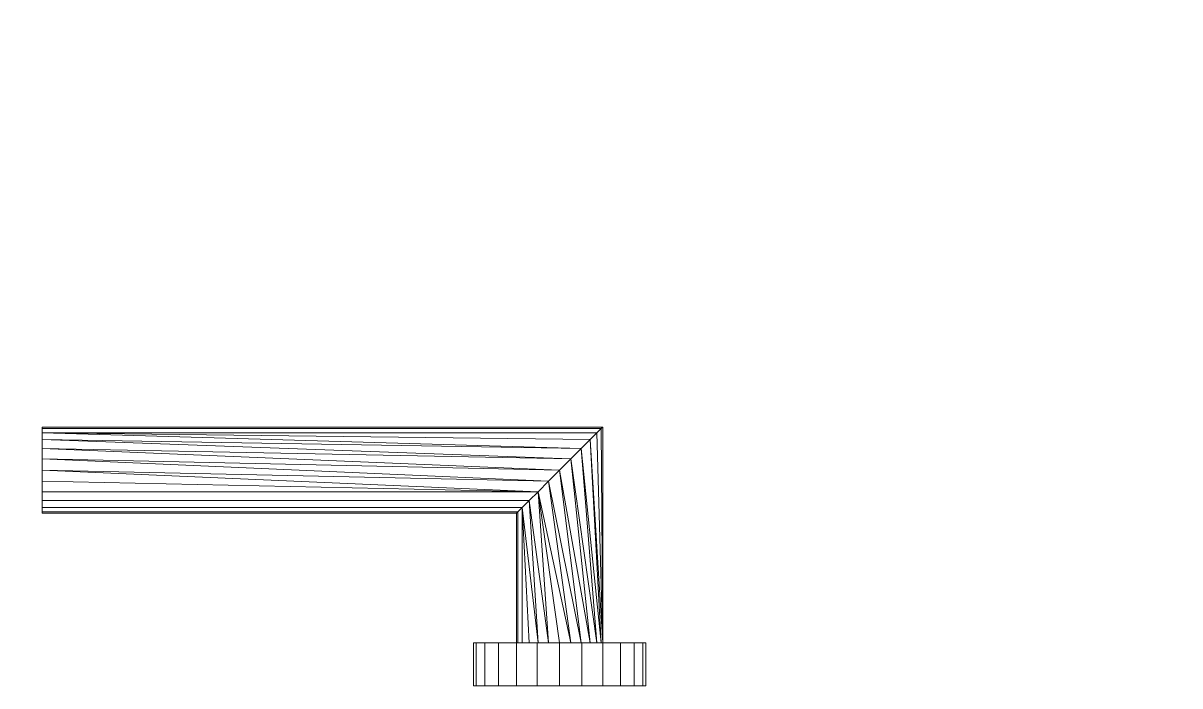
# Model space of a CAD drawing. Header units: millimetres. Extents: x -40035 to 35850, y -22604 to 20487.
# Drawn here: x 22371.4 to 22639.6, y -62.7 to 90.9 of the extents above; entities that cross this region are included whole.
import ezdxf

# ---------------------------------------------------------------- set-up
doc = ezdxf.new("R2010")
doc.units = ezdxf.units.MM
for name, color, linetype, lineweight in [('A-DOOR', 31, 'Continuous', 9), ('A-FLOR', 192, 'Continuous', 9), ('A-ROOF', 132, 'Continuous', 9), ('S-FNDN', 32, 'Continuous', 9)]:
    doc.layers.add(name, color=color, linetype=linetype, lineweight=lineweight)

# ---------------------------------------------------------------- blocks, each defined once
blk = doc.blocks.new('Drehflügel 1-flg - Variabel - Drehflügel 1-flg - Variabel-844974-_3D_')
at = {"layer": 'A-DOOR'}
mesh = blk.add_polyface(dxfattribs=at)
corners = [(-420, -96.93, 1000), (-419.32, -96.93, 1005.18), (-417.32, -96.93, 1010), (-414.14, -96.93, 1014.14), (-410, -96.93, 1017.32), (-405.18, -96.93, 1019.32), (-400, -96.93, 1020), (-394.82, -96.93, 1019.32), (-390, -96.93, 1017.32), (-385.86, -96.93, 1014.14), (-382.68, -96.93, 1010), (-380.68, -96.93, 1005.18), (-380, -96.93, 1000), (-380.68, -96.93, 994.82), (-382.68, -96.93, 990), (-385.86, -96.93, 985.86), (-390, -96.93, 982.68), (-394.82, -96.93, 980.68), (-400, -96.93, 980), (-405.18, -96.93, 980.68), (-410, -96.93, 982.68), (-414.14, -96.93, 985.86), (-417.32, -96.93, 990), (-419.32, -96.93, 994.82)]
mesh.append_faces([[corners[k] for k in face] for face in [(7, 5, 6)]], dxfattribs={"vtx0": -1})
mesh.append_faces([[corners[k] for k in face] for face in [(9, 5, 7, 8)]], dxfattribs={"vtx0": -1, "vtx1": -1})
mesh.append_faces([[corners[k] for k in face] for face in [(4, 9, 21, 0)]], dxfattribs={"vtx0": -1, "vtx1": -1, "vtx2": -1, "vtx3": -1})
mesh.append_faces([[corners[k] for k in face] for face in [(3, 4, 2)]], dxfattribs={"vtx1": -1})
mesh.append_faces([[corners[k] for k in face] for face in [(12, 13, 16, 11), (1, 2, 4, 0), (4, 5, 9)]], dxfattribs={"vtx1": -1, "vtx2": -1})
mesh.append_faces([[corners[k] for k in face] for face in [(16, 17, 21, 9)]], dxfattribs={"vtx1": -1, "vtx2": -1, "vtx3": -1})
mesh.append_faces([[corners[k] for k in face] for face in [(14, 15, 16, 13), (17, 18, 19)]], dxfattribs={"vtx2": -1})
mesh.append_faces([[corners[k] for k in face] for face in [(19, 20, 21, 17), (9, 10, 11, 16)]], dxfattribs={"vtx2": -1, "vtx3": -1})
mesh.append_faces([[corners[k] for k in face] for face in [(21, 22, 23, 0)]], dxfattribs={"vtx3": -1})
mesh = blk.add_polyface(dxfattribs=at)
corners = [(-380, -96.93, 1000), (-380, -106.93, 1000), (-380.68, -106.93, 994.82), (-382.68, -106.93, 990), (-385.86, -106.93, 985.86), (-390, -106.93, 982.68), (-394.82, -106.93, 980.68), (-400, -106.93, 980), (-405.18, -106.93, 980.68), (-410, -106.93, 982.68), (-414.14, -106.93, 985.86), (-417.32, -106.93, 990), (-419.32, -106.93, 994.82), (-420, -106.93, 1000), (-420, -96.93, 1000), (-419.32, -96.93, 994.82), (-417.32, -96.93, 990), (-414.14, -96.93, 985.86), (-410, -96.93, 982.68), (-405.18, -96.93, 980.68), (-400, -96.93, 980), (-394.82, -96.93, 980.68), (-390, -96.93, 982.68), (-385.86, -96.93, 985.86), (-382.68, -96.93, 990), (-380.68, -96.93, 994.82)]
mesh.append_faces([[corners[k] for k in face] for face in [(15, 12, 13, 14), (2, 25, 0, 1)]], dxfattribs={"vtx0": -1})
mesh.append_faces([[corners[k] for k in face] for face in [(16, 11, 12, 15), (18, 9, 10, 17), (17, 10, 11, 16), (19, 8, 9, 18), (8, 19, 20, 7), (21, 6, 7, 20), (22, 5, 6, 21), (24, 3, 4, 23), (23, 4, 5, 22), (25, 2, 3, 24)]], dxfattribs={"vtx0": -1, "vtx2": -1})
mesh = blk.add_polyface(dxfattribs=at)
corners = [(-420, -96.93, 1000), (-420, -106.93, 1000), (-419.32, -106.93, 1005.18), (-417.32, -106.93, 1010), (-414.14, -106.93, 1014.14), (-410, -106.93, 1017.32), (-405.18, -106.93, 1019.32), (-400, -106.93, 1020), (-394.82, -106.93, 1019.32), (-390, -106.93, 1017.32), (-385.86, -106.93, 1014.14), (-382.68, -106.93, 1010), (-380.68, -106.93, 1005.18), (-380, -106.93, 1000), (-380, -96.93, 1000), (-380.68, -96.93, 1005.18), (-382.68, -96.93, 1010), (-385.86, -96.93, 1014.14), (-390, -96.93, 1017.32), (-394.82, -96.93, 1019.32), (-400, -96.93, 1020), (-405.18, -96.93, 1019.32), (-410, -96.93, 1017.32), (-414.14, -96.93, 1014.14), (-417.32, -96.93, 1010), (-419.32, -96.93, 1005.18)]
mesh.append_faces([[corners[k] for k in face] for face in [(15, 12, 13, 14), (2, 25, 0, 1)]], dxfattribs={"vtx0": -1})
mesh.append_faces([[corners[k] for k in face] for face in [(16, 11, 12, 15), (18, 9, 10, 17), (17, 10, 11, 16), (19, 8, 9, 18), (8, 19, 20, 7), (21, 6, 7, 20), (22, 5, 6, 21), (24, 3, 4, 23), (23, 4, 5, 22), (25, 2, 3, 24)]], dxfattribs={"vtx0": -1, "vtx2": -1})
mesh = blk.add_polyface(dxfattribs=at)
corners = [(-420, -106.93, 1000), (-419.32, -106.93, 994.82), (-417.32, -106.93, 990), (-414.14, -106.93, 985.86), (-410, -106.93, 982.68), (-405.18, -106.93, 980.68), (-400, -106.93, 980), (-394.82, -106.93, 980.68), (-390, -106.93, 982.68), (-385.86, -106.93, 985.86), (-382.68, -106.93, 990), (-380.68, -106.93, 994.82), (-380, -106.93, 1000), (-380.68, -106.93, 1005.18), (-382.68, -106.93, 1010), (-385.86, -106.93, 1014.14), (-390, -106.93, 1017.32), (-394.82, -106.93, 1019.32), (-400, -106.93, 1020), (-405.18, -106.93, 1019.32), (-410, -106.93, 1017.32), (-414.14, -106.93, 1014.14), (-417.32, -106.93, 1010), (-419.32, -106.93, 1005.18)]
mesh.append_faces([[corners[k] for k in face] for face in [(7, 5, 6)]], dxfattribs={"vtx0": -1})
mesh.append_faces([[corners[k] for k in face] for face in [(15, 8, 13, 14)]], dxfattribs={"vtx0": -1, "vtx1": -1})
mesh.append_faces([[corners[k] for k in face] for face in [(20, 3, 15, 19)]], dxfattribs={"vtx0": -1, "vtx1": -1, "vtx2": -1})
mesh.append_faces([[corners[k] for k in face] for face in [(20, 23, 0, 3), (3, 7, 8, 15)]], dxfattribs={"vtx0": -1, "vtx2": -1, "vtx3": -1})
mesh.append_faces([[corners[k] for k in face] for face in [(18, 19, 17), (10, 11, 8, 9)]], dxfattribs={"vtx1": -1})
mesh.append_faces([[corners[k] for k in face] for face in [(12, 13, 8, 11)]], dxfattribs={"vtx1": -1, "vtx2": -1})
mesh.append_faces([[corners[k] for k in face] for face in [(1, 2, 3, 0)]], dxfattribs={"vtx2": -1})
mesh.append_faces([[corners[k] for k in face] for face in [(15, 16, 17, 19), (3, 4, 5, 7)]], dxfattribs={"vtx2": -1, "vtx3": -1})
mesh.append_faces([[corners[k] for k in face] for face in [(20, 21, 22, 23)]], dxfattribs={"vtx3": -1})
mesh = blk.add_polyface(dxfattribs=at)
corners = [(-390, -106.93, 1000), (-390.34, -106.93, 997.41), (-391.34, -106.93, 995), (-392.93, -106.93, 992.93), (-395, -106.93, 991.34), (-397.41, -106.93, 990.34), (-400, -106.93, 990), (-402.59, -106.93, 990.34), (-405, -106.93, 991.34), (-407.07, -106.93, 992.93), (-408.66, -106.93, 995), (-409.66, -106.93, 997.41), (-410, -106.93, 1000), (-409.66, -106.93, 1002.59), (-408.66, -106.93, 1005), (-407.07, -106.93, 1007.07), (-405, -106.93, 1008.66), (-402.59, -106.93, 1009.66), (-400, -106.93, 1010), (-397.41, -106.93, 1009.66), (-395, -106.93, 1008.66), (-392.93, -106.93, 1007.07), (-391.34, -106.93, 1005), (-390.34, -106.93, 1002.59)]
mesh.append_faces([[corners[k] for k in face] for face in [(13, 10, 11, 12), (22, 20, 21)]], dxfattribs={"vtx0": -1})
mesh.append_faces([[corners[k] for k in face] for face in [(16, 8, 14, 15), (14, 10, 13)]], dxfattribs={"vtx0": -1, "vtx1": -1})
mesh.append_faces([[corners[k] for k in face] for face in [(1, 4, 16, 0)]], dxfattribs={"vtx0": -1, "vtx1": -1, "vtx2": -1})
mesh.append_faces([[corners[k] for k in face] for face in [(4, 7, 8, 16)]], dxfattribs={"vtx0": -1, "vtx2": -1, "vtx3": -1})
mesh.append_faces([[corners[k] for k in face] for face in [(20, 22, 23, 0)]], dxfattribs={"vtx0": -1, "vtx3": -1})
mesh.append_faces([[corners[k] for k in face] for face in [(16, 17, 20, 0)]], dxfattribs={"vtx1": -1, "vtx2": -1, "vtx3": -1})
mesh.append_faces([[corners[k] for k in face] for face in [(5, 6, 7, 4), (2, 3, 4, 1)]], dxfattribs={"vtx2": -1})
mesh.append_faces([[corners[k] for k in face] for face in [(8, 9, 10, 14)]], dxfattribs={"vtx2": -1, "vtx3": -1})
mesh.append_faces([[corners[k] for k in face] for face in [(17, 18, 19, 20)]], dxfattribs={"vtx3": -1})
mesh = blk.add_polyface(dxfattribs=at)
corners = [(-410, -106.93, 1000), (-410, -156.93, 1000), (-409.66, -156.59, 1002.59), (-408.66, -155.59, 1005), (-407.07, -154.01, 1007.07), (-405, -151.93, 1008.66), (-402.59, -149.52, 1009.66), (-400, -146.93, 1010), (-397.41, -144.35, 1009.66), (-395, -141.93, 1008.66), (-392.93, -139.86, 1007.07), (-391.34, -138.27, 1005), (-390.34, -137.28, 1002.59), (-390, -136.93, 1000), (-390, -106.93, 1000), (-390.34, -106.93, 1002.59), (-391.34, -106.93, 1005), (-392.93, -106.93, 1007.07), (-395, -106.93, 1008.66), (-397.41, -106.93, 1009.66), (-400, -106.93, 1010), (-402.59, -106.93, 1009.66), (-405, -106.93, 1008.66), (-407.07, -106.93, 1007.07), (-408.66, -106.93, 1005), (-409.66, -106.93, 1002.59)]
mesh.append_faces([[corners[k] for k in face] for face in [(20, 9, 19), (17, 11, 16), (6, 24, 5), (5, 25, 4), (21, 9, 20), (24, 6, 23), (23, 7, 22), (7, 23, 6)]], dxfattribs={"vtx0": -1, "vtx1": -1})
mesh.append_faces([[corners[k] for k in face] for face in [(18, 10, 11), (16, 11, 12, 15), (19, 9, 10), (11, 17, 18), (22, 7, 8), (0, 3, 4), (8, 21, 22), (5, 24, 25), (4, 25, 0)]], dxfattribs={"vtx0": -1, "vtx2": -1})
mesh.append_faces([[corners[k] for k in face] for face in [(1, 2, 0)]], dxfattribs={"vtx1": -1})
mesh.append_faces([[corners[k] for k in face] for face in [(8, 9, 21), (18, 19, 10), (2, 3, 0)]], dxfattribs={"vtx1": -1, "vtx2": -1})
mesh.append_faces([[corners[k] for k in face] for face in [(13, 14, 15, 12)]], dxfattribs={"vtx2": -1})
mesh = blk.add_polyface(dxfattribs=at)
corners = [(-390, -106.93, 1000), (-390, -136.93, 1000), (-390.34, -137.28, 997.41), (-391.34, -138.27, 995), (-392.93, -139.86, 992.93), (-395, -141.93, 991.34), (-397.41, -144.35, 990.34), (-400, -146.93, 990), (-402.59, -149.52, 990.34), (-405, -151.93, 991.34), (-407.07, -154.01, 992.93), (-408.66, -155.59, 995), (-409.66, -156.59, 997.41), (-410, -156.93, 1000), (-410, -106.93, 1000), (-409.66, -106.93, 997.41), (-408.66, -106.93, 995), (-407.07, -106.93, 992.93), (-405, -106.93, 991.34), (-402.59, -106.93, 990.34), (-400, -106.93, 990), (-397.41, -106.93, 990.34), (-395, -106.93, 991.34), (-392.93, -106.93, 992.93), (-391.34, -106.93, 995), (-390.34, -106.93, 997.41)]
mesh.append_faces([[corners[k] for k in face] for face in [(12, 14, 11), (7, 18, 6), (19, 6, 18), (24, 3, 23), (6, 19, 5)]], dxfattribs={"vtx0": -1, "vtx1": -1})
mesh.append_faces([[corners[k] for k in face] for face in [(14, 10, 11), (10, 14, 15), (7, 17, 18), (8, 16, 17), (21, 4, 5), (22, 3, 4), (5, 20, 21), (3, 22, 23)]], dxfattribs={"vtx0": -1, "vtx2": -1})
mesh.append_faces([[corners[k] for k in face] for face in [(1, 2, 25, 0)]], dxfattribs={"vtx1": -1})
mesh.append_faces([[corners[k] for k in face] for face in [(9, 10, 15), (8, 9, 16), (15, 16, 9), (7, 8, 17), (19, 20, 5), (21, 22, 4)]], dxfattribs={"vtx1": -1, "vtx2": -1})
mesh.append_faces([[corners[k] for k in face] for face in [(2, 3, 24, 25)]], dxfattribs={"vtx1": -1, "vtx3": -1})
mesh.append_faces([[corners[k] for k in face] for face in [(12, 13, 14)]], dxfattribs={"vtx2": -1})
mesh = blk.add_polyface(dxfattribs=at)
corners = [(-410, -156.93, 1000), (-280, -156.93, 1000), (-280, -156.59, 1002.59), (-280, -155.59, 1005), (-280, -154.01, 1007.07), (-280, -151.93, 1008.66), (-280, -149.52, 1009.66), (-280, -146.93, 1010), (-280, -144.35, 1009.66), (-280, -141.93, 1008.66), (-280, -139.86, 1007.07), (-280, -138.27, 1005), (-280, -137.28, 1002.59), (-280, -136.93, 1000), (-390, -136.93, 1000), (-390.34, -137.28, 1002.59), (-391.34, -138.27, 1005), (-392.93, -139.86, 1007.07), (-395, -141.93, 1008.66), (-397.41, -144.35, 1009.66), (-400, -146.93, 1010), (-402.59, -149.52, 1009.66), (-405, -151.93, 1008.66), (-407.07, -154.01, 1007.07), (-408.66, -155.59, 1005), (-409.66, -156.59, 1002.59)]
mesh.append_faces([[corners[k] for k in face] for face in [(24, 3, 23), (23, 3, 22)]], dxfattribs={"vtx0": -1, "vtx1": -1})
mesh.append_faces([[corners[k] for k in face] for face in [(7, 18, 19), (19, 6, 7), (18, 7, 8), (21, 4, 5), (20, 5, 6), (22, 3, 4), (5, 20, 21)]], dxfattribs={"vtx0": -1, "vtx2": -1})
mesh.append_faces([[corners[k] for k in face] for face in [(1, 2, 25, 0)]], dxfattribs={"vtx1": -1})
mesh.append_faces([[corners[k] for k in face] for face in [(8, 9, 18), (21, 22, 4), (19, 20, 6)]], dxfattribs={"vtx1": -1, "vtx2": -1})
mesh.append_faces([[corners[k] for k in face] for face in [(11, 12, 15, 16), (9, 10, 17, 18), (10, 11, 16, 17), (2, 3, 24, 25)]], dxfattribs={"vtx1": -1, "vtx3": -1})
mesh.append_faces([[corners[k] for k in face] for face in [(12, 13, 14, 15)]], dxfattribs={"vtx3": -1})
mesh = blk.add_polyface(dxfattribs=at)
corners = [(-390, -136.93, 1000), (-280, -136.93, 1000), (-280, -137.28, 997.41), (-280, -138.27, 995), (-280, -139.86, 992.93), (-280, -141.93, 991.34), (-280, -144.35, 990.34), (-280, -146.93, 990), (-280, -149.52, 990.34), (-280, -151.93, 991.34), (-280, -154.01, 992.93), (-280, -155.59, 995), (-280, -156.59, 997.41), (-280, -156.93, 1000), (-410, -156.93, 1000), (-409.66, -156.59, 997.41), (-408.66, -155.59, 995), (-407.07, -154.01, 992.93), (-405, -151.93, 991.34), (-402.59, -149.52, 990.34), (-400, -146.93, 990), (-397.41, -144.35, 990.34), (-395, -141.93, 991.34), (-392.93, -139.86, 992.93), (-391.34, -138.27, 995), (-390.34, -137.28, 997.41)]
mesh.append_faces([[corners[k] for k in face] for face in [(15, 12, 13, 14)]], dxfattribs={"vtx0": -1})
mesh.append_faces([[corners[k] for k in face] for face in [(20, 9, 19), (18, 11, 17), (21, 8, 20), (22, 7, 21)]], dxfattribs={"vtx0": -1, "vtx1": -1})
mesh.append_faces([[corners[k] for k in face] for face in [(16, 11, 12, 15), (19, 9, 10), (18, 10, 11), (10, 18, 19), (11, 16, 17), (20, 8, 9), (23, 4, 5, 22), (22, 5, 6), (25, 2, 3, 24), (24, 3, 4, 23), (22, 6, 7)]], dxfattribs={"vtx0": -1, "vtx2": -1})
mesh.append_faces([[corners[k] for k in face] for face in [(7, 8, 21)]], dxfattribs={"vtx1": -1, "vtx2": -1})
mesh.append_faces([[corners[k] for k in face] for face in [(0, 1, 2, 25)]], dxfattribs={"vtx2": -1})
mesh = blk.add_polyface(dxfattribs=at)
corners = [(-280, -136.93, 1000), (-280, -137.28, 1002.59), (-280, -138.27, 1005), (-280, -139.86, 1007.07), (-280, -141.93, 1008.66), (-280, -144.35, 1009.66), (-280, -146.93, 1010), (-280, -149.52, 1009.66), (-280, -151.93, 1008.66), (-280, -154.01, 1007.07), (-280, -155.59, 1005), (-280, -156.59, 1002.59), (-280, -156.93, 1000), (-280, -156.59, 997.41), (-280, -155.59, 995), (-280, -154.01, 992.93), (-280, -151.93, 991.34), (-280, -149.52, 990.34), (-280, -146.93, 990), (-280, -144.35, 990.34), (-280, -141.93, 991.34), (-280, -139.86, 992.93), (-280, -138.27, 995), (-280, -137.28, 997.41)]
mesh.append_faces([[corners[k] for k in face] for face in [(22, 19, 20, 21)]], dxfattribs={"vtx0": -1})
mesh.append_faces([[corners[k] for k in face] for face in [(7, 11, 15)]], dxfattribs={"vtx0": -1, "vtx1": -1, "vtx2": -1})
mesh.append_faces([[corners[k] for k in face] for face in [(15, 22, 3, 7)]], dxfattribs={"vtx0": -1, "vtx1": -1, "vtx2": -1, "vtx3": -1})
mesh.append_faces([[corners[k] for k in face] for face in [(15, 18, 19, 22)]], dxfattribs={"vtx0": -1, "vtx2": -1, "vtx3": -1})
mesh.append_faces([[corners[k] for k in face] for face in [(7, 3, 4, 5)]], dxfattribs={"vtx0": -1, "vtx3": -1})
mesh.append_faces([[corners[k] for k in face] for face in [(8, 9, 7), (6, 7, 5)]], dxfattribs={"vtx1": -1})
mesh.append_faces([[corners[k] for k in face] for face in [(10, 11, 7, 9)]], dxfattribs={"vtx1": -1, "vtx2": -1})
mesh.append_faces([[corners[k] for k in face] for face in [(14, 15, 11, 12)]], dxfattribs={"vtx1": -1, "vtx3": -1})
mesh.append_faces([[corners[k] for k in face] for face in [(12, 13, 14), (1, 2, 3, 0)]], dxfattribs={"vtx2": -1})
mesh.append_faces([[corners[k] for k in face] for face in [(22, 23, 0, 3)]], dxfattribs={"vtx2": -1, "vtx3": -1})
mesh.append_faces([[corners[k] for k in face] for face in [(15, 16, 17, 18)]], dxfattribs={"vtx3": -1})

msp = doc.modelspace()

# ---------------------------------------------------------------- block references
at = {"layer": 'A-DOOR', "rotation": 180}
msp.add_blockref('Drehflügel 1-flg - Variabel - Drehflügel 1-flg - Variabel-844974-_3D_', (22095.8, -159.6, 4300), dxfattribs=at)

# ---------------------------------------------------------------- meshes
at = {"layer": 'A-FLOR'}
mesh = msp.add_polyface(dxfattribs=at)
corners = [(35708.39, -19572.95, 4300), (35708.39, 15367.45, 4300), (22023.39, 15367.45, 4300), (22023.39, 18917.45, 4300), (-33711.61, 18917.45, 4300), (-33711.61, 6517.45, 4300), (-39715.44, 6517.45, 4300), (-39715.44, 2191.31, 4300), (-39591.61, 2191.31, 4300), (-39591.61, 6397.45, 4300), (21318.39, 6397.45, 4300), (21318.39, -767.55, 4300), (20018.39, -767.55, 4300), (20018.39, -2467.55, 4300), (21083.39, -2467.55, 4300), (21083.39, -2287.55, 4300), (21318.39, -2287.55, 4300), (21318.39, -11702.55, 4300), (-39591.61, -11702.55, 4300), (-39591.61, -1458.69, 4300), (-39715.44, -1458.69, 4300), (-39715.44, -11822.55, 4300), (-33714.61, -11822.55, 4300), (-33714.61, -21222.55, 4300), (-31115.51, -21222.55, 4300), (-30206.18, -22450.28, 4300), (-28926.18, -22450.28, 4300), (-27996.52, -21222.55, 4300), (-7441.61, -21222.55, 4300), (-6513.12, -22476.15, 4300), (-5153.12, -22476.15, 4300), (-4203.87, -21222.55, 4300), (16285.39, -21222.55, 4300), (17201.98, -22460.08, 4300), (18551.83, -22460.08, 4300), (19488.91, -21222.55, 4300), (22024.56, -21222.55, 4300), (22024.56, -19572.95, 4300), (22144.56, -19572.95, 4300), (22144.56, -11942.55, 4300), (28098.39, -11942.55, 4300), (28098.39, 6606.48, 4300), (22168.91, 6606.48, 4300), (22168.91, 7667.45, 4300), (28098.39, 7667.45, 4300), (28098.39, 7684.41, 4300), (29453.39, 7684.41, 4300), (29453.39, -13074.8, 4300), (28098.39, -13074.8, 4300), (23360.73, -13074.8, 4300), (23360.73, -19572.95, 4300), (-33594.61, -12527.55, 4300), (-32514.61, -12527.55, 4300), (-32514.61, -11942.55, 4300), (-28326.71, -11942.55, 4300), (-28326.71, -14852.55, 4300), (-33594.61, -14852.55, 4300), (-33591.61, 9482.45, 4300), (-28884.61, 9482.45, 4300), (-28884.61, 6637.45, 4300), (-32514.61, 6637.45, 4300), (-32514.61, 7197.45, 4300), (-32914.61, 7197.45, 4300), (-32914.61, 7162.45, 4300), (-33591.61, 7162.45, 4300), (-8951.7, 6617.45, 4300), (-28414.61, 6617.45, 4300), (-28414.61, 9482.45, 4300), (-8951.7, 9482.45, 4300)]
mesh.append_faces([[corners[k] for k in face] for face in [(9, 6, 7, 8), (63, 60, 61, 62)]], dxfattribs={"vtx0": -1})
mesh.append_faces([[corners[k] for k in face] for face in [(31, 17, 54), (16, 41, 11, 15), (58, 67, 4, 57)]], dxfattribs={"vtx0": -1, "vtx1": -1, "vtx2": -1})
mesh.append_faces([[corners[k] for k in face] for face in [(28, 31, 54, 55), (55, 24, 27, 28), (5, 66, 59, 60)]], dxfattribs={"vtx0": -1, "vtx1": -1, "vtx3": -1})
mesh.append_faces([[corners[k] for k in face] for face in [(56, 23, 24, 55), (18, 21, 22, 17), (42, 10, 11, 41), (65, 9, 10), (16, 40, 41), (2, 45, 46, 1), (59, 66, 67, 58), (5, 64, 57, 4), (9, 5, 6)]], dxfattribs={"vtx0": -1, "vtx2": -1})
mesh.append_faces([[corners[k] for k in face] for face in [(17, 31, 32, 37), (22, 53, 54, 17), (10, 42, 43, 2)]], dxfattribs={"vtx0": -1, "vtx2": -1, "vtx3": -1})
mesh.append_faces([[corners[k] for k in face] for face in [(68, 2, 3, 4)]], dxfattribs={"vtx0": -1, "vtx3": -1})
mesh.append_faces([[corners[k] for k in face] for face in [(20, 21, 18, 19)]], dxfattribs={"vtx1": -1})
mesh.append_faces([[corners[k] for k in face] for face in [(50, 0, 47), (11, 12, 15), (67, 68, 4)]], dxfattribs={"vtx1": -1, "vtx2": -1})
mesh.append_faces([[corners[k] for k in face] for face in [(68, 65, 10, 2), (65, 66, 5, 9), (63, 64, 5, 60)]], dxfattribs={"vtx1": -1, "vtx2": -1, "vtx3": -1})
mesh.append_faces([[corners[k] for k in face] for face in [(39, 40, 16, 17), (46, 47, 0, 1), (56, 51, 22, 23)]], dxfattribs={"vtx1": -1, "vtx3": -1})
mesh.append_faces([[corners[k] for k in face] for face in [(48, 49, 50, 47), (13, 14, 15, 12)]], dxfattribs={"vtx2": -1})
mesh.append_faces([[corners[k] for k in face] for face in [(35, 36, 37, 32), (37, 38, 39, 17), (51, 52, 53, 22), (43, 44, 45, 2)]], dxfattribs={"vtx2": -1, "vtx3": -1})
mesh.append_faces([[corners[k] for k in face] for face in [(32, 33, 34, 35), (28, 29, 30, 31), (24, 25, 26, 27)]], dxfattribs={"vtx3": -1})
mesh = msp.add_polyface(dxfattribs=at)
corners = [(22023.39, 18917.45, 4000), (22023.39, 15367.45, 4000), (35708.39, 15367.45, 4000), (35708.39, -19572.95, 4000), (23360.73, -19572.95, 4000), (23360.73, -13074.8, 4000), (28098.39, -13074.8, 4000), (29453.39, -13074.8, 4000), (29453.39, 7684.41, 4000), (28098.39, 7684.41, 4000), (28098.39, 7667.45, 4000), (22168.91, 7667.45, 4000), (22168.91, 6606.48, 4000), (28098.39, 6606.48, 4000), (28098.39, -11942.55, 4000), (22144.56, -11942.55, 4000), (22144.56, -19572.95, 4000), (22024.56, -19572.95, 4000), (22024.56, -21222.55, 4000), (19488.91, -21222.55, 4000), (18551.83, -22460.08, 4000), (17201.98, -22460.08, 4000), (16285.39, -21222.55, 4000), (-4203.87, -21222.55, 4000), (-5153.12, -22476.15, 4000), (-6513.12, -22476.15, 4000), (-7441.61, -21222.55, 4000), (-27996.52, -21222.55, 4000), (-28926.18, -22450.28, 4000), (-30206.18, -22450.28, 4000), (-31115.51, -21222.55, 4000), (-33714.61, -21222.55, 4000), (-33714.61, -11822.55, 4000), (-39715.44, -11822.55, 4000), (-39715.44, -1458.69, 4000), (-39591.61, -1458.69, 4000), (-39591.61, -11702.55, 4000), (21318.39, -11702.55, 4000), (21318.39, -2287.55, 4000), (21083.39, -2287.55, 4000), (21083.39, -2467.55, 4000), (20018.39, -2467.55, 4000), (20018.39, -767.55, 4000), (21318.39, -767.55, 4000), (21318.39, 6397.45, 4000), (-39591.61, 6397.45, 4000), (-39591.61, 2191.31, 4000), (-39715.44, 2191.31, 4000), (-39715.44, 6517.45, 4000), (-33711.61, 6517.45, 4000), (-33711.61, 18917.45, 4000), (-32514.61, -12527.55, 4000), (-33594.61, -12527.55, 4000), (-33594.61, -14852.55, 4000), (-28326.71, -14852.55, 4000), (-28326.71, -11942.55, 4000), (-32514.61, -11942.55, 4000), (-28884.61, 9482.45, 4000), (-33591.61, 9482.45, 4000), (-33591.61, 7162.45, 4000), (-32914.61, 7162.45, 4000), (-32914.61, 7197.45, 4000), (-32514.61, 7197.45, 4000), (-32514.61, 6637.45, 4000), (-28884.61, 6637.45, 4000), (-28414.61, 6617.45, 4000), (-8951.7, 6617.45, 4000), (-8951.7, 9482.45, 4000), (-28414.61, 9482.45, 4000)]
mesh.append_faces([[corners[k] for k in face] for face in [(6, 4, 5), (30, 28, 29), (36, 33, 34, 35)]], dxfattribs={"vtx0": -1})
mesh.append_faces([[corners[k] for k in face] for face in [(33, 36, 32)]], dxfattribs={"vtx0": -1, "vtx1": -1})
mesh.append_faces([[corners[k] for k in face] for face in [(23, 26, 55, 37)]], dxfattribs={"vtx0": -1, "vtx1": -1, "vtx2": -1, "vtx3": -1})
mesh.append_faces([[corners[k] for k in face] for face in [(30, 54, 27, 28), (43, 13, 38, 39), (50, 68, 57, 58)]], dxfattribs={"vtx0": -1, "vtx1": -1, "vtx3": -1})
mesh.append_faces([[corners[k] for k in face] for face in [(7, 3, 4, 6), (38, 14, 15, 37), (3, 7, 8, 2), (53, 31, 32, 52), (39, 42, 43)]], dxfattribs={"vtx0": -1, "vtx2": -1})
mesh.append_faces([[corners[k] for k in face] for face in [(32, 36, 37, 55), (49, 65, 66, 45), (67, 0, 1, 44), (49, 63, 64, 65), (49, 59, 60, 63)]], dxfattribs={"vtx0": -1, "vtx2": -1, "vtx3": -1})
mesh.append_faces([[corners[k] for k in face] for face in [(47, 48, 45, 46), (62, 63, 60, 61)]], dxfattribs={"vtx1": -1})
mesh.append_faces([[corners[k] for k in face] for face in [(55, 56, 32), (13, 14, 38), (66, 67, 44), (44, 45, 66), (48, 49, 45)]], dxfattribs={"vtx1": -1, "vtx2": -1})
mesh.append_faces([[corners[k] for k in face] for face in [(22, 23, 37, 17), (11, 12, 44, 1)]], dxfattribs={"vtx1": -1, "vtx2": -1, "vtx3": -1})
mesh.append_faces([[corners[k] for k in face] for face in [(30, 31, 53, 54), (26, 27, 54, 55), (43, 44, 12, 13), (8, 9, 1, 2), (50, 0, 67, 68), (68, 65, 64, 57), (58, 59, 49, 50)]], dxfattribs={"vtx1": -1, "vtx3": -1})
mesh.append_faces([[corners[k] for k in face] for face in [(20, 21, 22, 19), (24, 25, 26, 23)]], dxfattribs={"vtx2": -1})
mesh.append_faces([[corners[k] for k in face] for face in [(17, 18, 19, 22), (15, 16, 17, 37), (56, 51, 52, 32), (9, 10, 11, 1)]], dxfattribs={"vtx2": -1, "vtx3": -1})
mesh.append_faces([[corners[k] for k in face] for face in [(39, 40, 41, 42)]], dxfattribs={"vtx3": -1})
at = {"layer": 'A-ROOF'}
mesh = msp.add_polyface(dxfattribs=at)
corners = [(27844.35, -2652.55, 9285.22), (27858.39, 6397.45, 8480.71), (-39595.44, 6397.45, 8480.71), (-39581.4, -2652.55, 9285.22), (10886.46, 3052.79, 8778.04), (12136.46, 3052.79, 8778.04), (12136.46, 1807.7, 8888.72), (10886.46, 1807.7, 8888.72), (4886.46, 3052.79, 8778.04), (6136.46, 3052.79, 8778.04), (6136.46, 1807.7, 8888.72), (4886.46, 1807.7, 8888.72), (-31113.54, 3052.79, 8778.04), (-29863.54, 3052.79, 8778.04), (-29863.54, 1807.7, 8888.72), (-31113.54, 1807.7, 8888.72), (-25113.54, 3052.79, 8778.04), (-23863.54, 3052.79, 8778.04), (-23863.54, 1807.7, 8888.72), (-25113.54, 1807.7, 8888.72), (-19113.54, 3052.79, 8778.04), (-17863.54, 3052.79, 8778.04), (-17863.54, 1807.7, 8888.72), (-19113.54, 1807.7, 8888.72), (-13113.54, 3052.79, 8778.04), (-11863.54, 3052.79, 8778.04), (-11863.54, 1807.7, 8888.72), (-13113.54, 1807.7, 8888.72), (-7113.54, 3052.79, 8778.04), (-5863.54, 3052.79, 8778.04), (-5863.54, 1807.7, 8888.72), (-7113.54, 1807.7, 8888.72), (-1113.54, 3052.79, 8778.04), (136.46, 3052.79, 8778.04), (136.46, 1807.7, 8888.72), (-1113.54, 1807.7, 8888.72), (16886.46, 3052.79, 8778.04), (18136.46, 3052.79, 8778.04), (18136.46, 1807.7, 8888.72), (16886.46, 1807.7, 8888.72), (22886.46, 3052.79, 8778.04), (24136.46, 3052.79, 8778.04), (24136.46, 1807.7, 8888.72), (22886.46, 1807.7, 8888.72), (-37113.54, 3052.79, 8778.04), (-35863.54, 3052.79, 8778.04), (-35863.54, 1807.7, 8888.72), (-37113.54, 1807.7, 8888.72)]
mesh.append_faces([[corners[k] for k in face] for face in [(19, 3, 18)]], dxfattribs={"vtx0": -1, "vtx1": -1})
mesh.append_faces([[corners[k] for k in face] for face in [(39, 6, 0, 38), (35, 30, 0, 34), (25, 28, 2, 24), (21, 24, 2), (13, 16, 2, 12), (23, 18, 3, 22), (27, 22, 3)]], dxfattribs={"vtx0": -1, "vtx1": -1, "vtx2": -1})
mesh.append_faces([[corners[k] for k in face] for face in [(1, 41, 42, 0), (29, 1, 2, 28), (32, 29, 30, 35), (24, 21, 22, 27), (28, 25, 26, 31), (20, 17, 18, 23), (12, 45, 46, 15), (16, 13, 14, 19), (2, 16, 17)]], dxfattribs={"vtx0": -1, "vtx2": -1})
mesh.append_faces([[corners[k] for k in face] for face in [(0, 42, 43, 38), (0, 6, 7, 10), (0, 10, 11, 34), (2, 44, 45, 12)]], dxfattribs={"vtx0": -1, "vtx2": -1, "vtx3": -1})
mesh.append_faces([[corners[k] for k in face] for face in [(40, 41, 1, 37), (36, 37, 1, 5), (4, 5, 1, 9), (8, 9, 1, 33), (32, 33, 1, 29), (20, 21, 2, 17), (26, 27, 3, 31), (14, 15, 3, 19), (46, 47, 3, 15)]], dxfattribs={"vtx1": -1, "vtx2": -1, "vtx3": -1})
mesh.append_faces([[corners[k] for k in face] for face in [(43, 40, 37, 38), (39, 36, 5, 6), (7, 4, 9, 10), (11, 8, 33, 34), (3, 0, 30, 31), (47, 44, 2, 3)]], dxfattribs={"vtx1": -1, "vtx3": -1})
mesh = msp.add_polyface(dxfattribs=at)
corners = [(27681.52, 6397.45, 8300), (27667.48, -2652.55, 9104.51), (-39404.52, -2652.55, 9104.51), (-39418.56, 6397.45, 8300), (12136.46, 3036.85, 8598.74), (10886.46, 3036.85, 8598.74), (10886.46, 1791.76, 8709.43), (12136.46, 1791.76, 8709.43), (6136.46, 3036.85, 8598.74), (4886.46, 3036.85, 8598.74), (4886.46, 1791.76, 8709.43), (6136.46, 1791.76, 8709.43), (-29863.54, 3036.85, 8598.74), (-31113.54, 3036.85, 8598.74), (-31113.54, 1791.76, 8709.43), (-29863.54, 1791.76, 8709.43), (-23863.54, 3036.85, 8598.74), (-25113.54, 3036.85, 8598.74), (-25113.54, 1791.76, 8709.43), (-23863.54, 1791.76, 8709.43), (-17863.54, 3036.85, 8598.74), (-19113.54, 3036.85, 8598.74), (-19113.54, 1791.76, 8709.43), (-17863.54, 1791.76, 8709.43), (-11863.54, 3036.85, 8598.74), (-13113.54, 3036.85, 8598.74), (-13113.54, 1791.76, 8709.43), (-11863.54, 1791.76, 8709.43), (-5863.54, 3036.85, 8598.74), (-7113.54, 3036.85, 8598.74), (-7113.54, 1791.76, 8709.43), (-5863.54, 1791.76, 8709.43), (136.46, 3036.85, 8598.74), (-1113.54, 3036.85, 8598.74), (-1113.54, 1791.76, 8709.43), (136.46, 1791.76, 8709.43), (18136.46, 3036.85, 8598.74), (16886.46, 3036.85, 8598.74), (16886.46, 1791.76, 8709.43), (18136.46, 1791.76, 8709.43), (24136.46, 3036.85, 8598.74), (22886.46, 3036.85, 8598.74), (22886.46, 1791.76, 8709.43), (24136.46, 1791.76, 8709.43), (-35863.54, 3036.85, 8598.74), (-37113.54, 3036.85, 8598.74), (-37113.54, 1791.76, 8709.43), (-35863.54, 1791.76, 8709.43)]
mesh.append_faces([[corners[k] for k in face] for face in [(19, 2, 18)]], dxfattribs={"vtx0": -1, "vtx1": -1})
mesh.append_faces([[corners[k] for k in face] for face in [(10, 1, 35), (3, 25, 20), (2, 23, 26)]], dxfattribs={"vtx0": -1, "vtx1": -1, "vtx2": -1})
mesh.append_faces([[corners[k] for k in face] for face in [(1, 7, 38, 39), (1, 31, 34, 35), (3, 29, 24, 25), (3, 17, 12, 13), (2, 19, 22, 23)]], dxfattribs={"vtx0": -1, "vtx1": -1, "vtx3": -1})
mesh.append_faces([[corners[k] for k in face] for face in [(36, 41, 42, 39), (4, 37, 38, 7), (8, 5, 6, 11), (32, 9, 10, 35), (1, 6, 7), (31, 1, 2, 30), (3, 45, 46, 2)]], dxfattribs={"vtx0": -1, "vtx2": -1})
mesh.append_faces([[corners[k] for k in face] for face in [(0, 40, 41, 36), (0, 36, 37, 4), (0, 4, 5, 8), (0, 8, 9, 32), (0, 32, 33, 28), (1, 10, 11, 6), (3, 20, 21, 16), (2, 26, 27, 30), (2, 14, 15, 18), (2, 46, 47, 14)]], dxfattribs={"vtx0": -1, "vtx2": -1, "vtx3": -1})
mesh.append_faces([[corners[k] for k in face] for face in [(16, 17, 3)]], dxfattribs={"vtx1": -1, "vtx2": -1})
mesh.append_faces([[corners[k] for k in face] for face in [(42, 43, 1, 39), (44, 45, 3, 13)]], dxfattribs={"vtx1": -1, "vtx2": -1, "vtx3": -1})
mesh.append_faces([[corners[k] for k in face] for face in [(43, 40, 0, 1), (3, 0, 28, 29), (31, 28, 33, 34), (23, 20, 25, 26), (27, 24, 29, 30), (19, 16, 21, 22), (47, 44, 13, 14), (15, 12, 17, 18)]], dxfattribs={"vtx1": -1, "vtx3": -1})
at = {"layer": 'S-FNDN'}
mesh = msp.add_polyface(dxfattribs=at)
corners = [(-33835.44, 6637.45, -1400), (-33835.44, 7349.3, -1400), (-33835.44, 8977.21, -1400), (-33835.44, 19037.45, -1400), (22144.56, 19037.45, -1400), (22144.56, 15367.45, -1400), (35704.56, 15367.45, -1400), (35704.56, -19572.55, -1400), (22144.56, -19572.55, -1400), (22144.56, -21342.55, -1400), (19541.21, -21342.55, -1400), (16218.64, -21342.55, -1400), (-4158.57, -21342.55, -1400), (-7441.61, -21342.55, -1400), (-33835.44, -21342.55, -1400), (-33835.44, -14330.7, -1400), (-33835.44, -12702.79, -1400), (-33835.44, -11942.55, -1400), (-39835.44, -11942.55, -1400), (-39835.44, 6637.45, -1400)]
mesh.append_faces([[corners[k] for k in face] for face in [(5, 2, 3, 4)]], dxfattribs={"vtx0": -1})
mesh.append_faces([[corners[k] for k in face] for face in [(5, 12, 1, 2)]], dxfattribs={"vtx0": -1, "vtx1": -1, "vtx3": -1})
mesh.append_faces([[corners[k] for k in face] for face in [(13, 16, 17, 0)]], dxfattribs={"vtx0": -1, "vtx2": -1, "vtx3": -1})
mesh.append_faces([[corners[k] for k in face] for face in [(11, 12, 5, 8)]], dxfattribs={"vtx1": -1, "vtx2": -1, "vtx3": -1})
mesh.append_faces([[corners[k] for k in face] for face in [(12, 13, 0, 1)]], dxfattribs={"vtx1": -1, "vtx3": -1})
mesh.append_faces([[corners[k] for k in face] for face in [(6, 7, 8, 5)]], dxfattribs={"vtx2": -1})
mesh.append_faces([[corners[k] for k in face] for face in [(13, 14, 15, 16), (8, 9, 10, 11), (17, 18, 19, 0)]], dxfattribs={"vtx3": -1})
mesh = msp.add_polyface(dxfattribs=at)
corners = [(-33835.44, 6637.45), (-39835.44, 6637.45), (-39835.44, -11942.55), (-33835.44, -11942.55), (-33835.44, -12702.79), (-33835.44, -14330.7), (-33835.44, -21342.55), (-7441.61, -21342.55), (-4158.57, -21342.55), (16218.64, -21342.55), (19541.21, -21342.55), (22144.56, -21342.55), (22144.56, -19572.55), (35704.56, -19572.55), (35704.56, 15367.45), (22144.56, 15367.45), (22144.56, 19037.45), (-33835.44, 19037.45), (-33835.44, 8977.21), (-33835.44, 7349.3)]
mesh.append_faces([[corners[k] for k in face] for face in [(7, 4, 5, 6)]], dxfattribs={"vtx0": -1})
mesh.append_faces([[corners[k] for k in face] for face in [(4, 7, 3)]], dxfattribs={"vtx0": -1, "vtx1": -1})
mesh.append_faces([[corners[k] for k in face] for face in [(8, 15, 19, 0), (0, 3, 7, 8)]], dxfattribs={"vtx0": -1, "vtx1": -1, "vtx3": -1})
mesh.append_faces([[corners[k] for k in face] for face in [(15, 8, 9, 12)]], dxfattribs={"vtx0": -1, "vtx2": -1, "vtx3": -1})
mesh.append_faces([[corners[k] for k in face] for face in [(17, 18, 15, 16), (14, 15, 12, 13)]], dxfattribs={"vtx1": -1})
mesh.append_faces([[corners[k] for k in face] for face in [(18, 19, 15)]], dxfattribs={"vtx1": -1, "vtx2": -1})
mesh.append_faces([[corners[k] for k in face] for face in [(1, 2, 3, 0), (10, 11, 12, 9)]], dxfattribs={"vtx2": -1})

doc.saveas('drawing.dxf')
